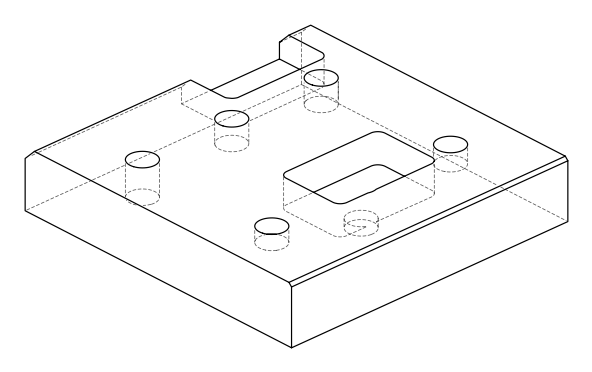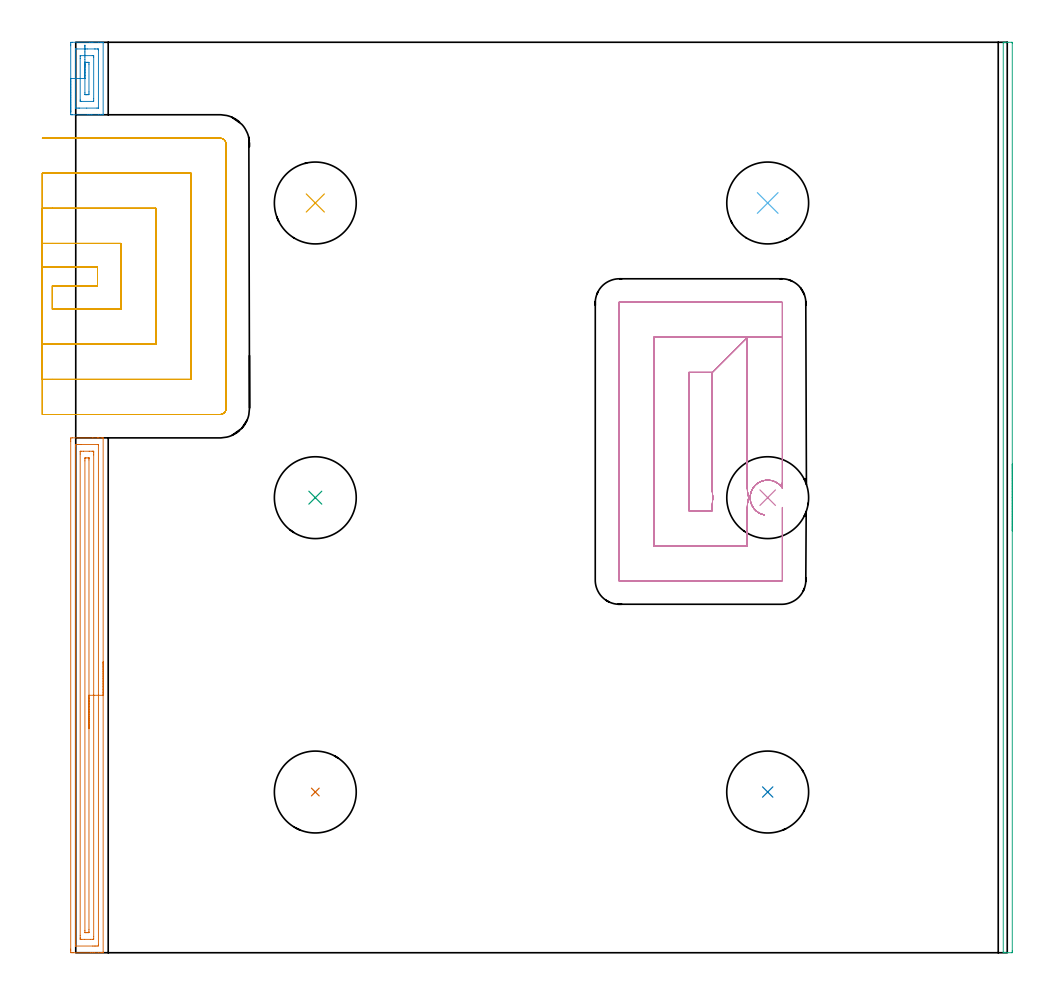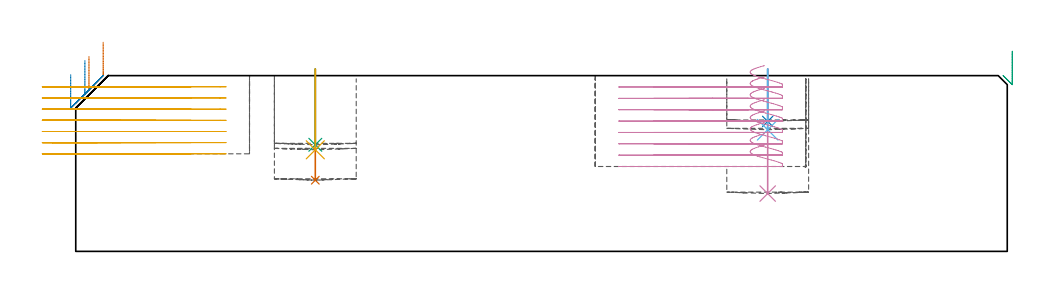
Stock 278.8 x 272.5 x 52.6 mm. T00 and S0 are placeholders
(PLAN: 11 operations, 2 tool changes, 31.6 min)
(1 INDEXABLE_INSERT_DRILL_BLIND_HOLE_FROM_SOLID | STEP1POCKET | NXT0302_020 | 0.13 min | 14611 mm3)
(2 INDEXABLE_INSERT_DRILL_BLIND_HOLE_FROM_SOLID_1 | STEP1POCKET_1 | NXT0302_020 | 0.06 min | 6320 mm3)
(3 INDEXABLE_INSERT_DRILL_BLIND_HOLE_FROM_SOLID_2 | STEP1POCKET_2 | NXT0302_020 | 0.09 min | 9618 mm3)
(4 INDEXABLE_INSERT_DRILL_BLIND_HOLE_FROM_SOLID_3 | STEP1POCKET_3 | NXT0302_020 | 0.15 min | 16497 mm3)
(5 INDEXABLE_INSERT_DRILL_BLIND_HOLE_FROM_SOLID_4 | STEP1POCKET_4 | NXT0302_020 | 0.1 min | 10323 mm3)
(6 INDEXABLE_INSERT_DRILL_BLIND_HOLE_FROM_SOLID_5 | STEP1POCKET_5 | NXT0302_020 | 0.07 min | 7496 mm3)
(7 AREA_MILL | FG_CHAMFER_SURFACE | UGT0205_001 | 5.13 min | 7518 mm3)
(8 AREA_MILL_1 | FG_CHAMFER_SURFACE_1 | UGT0205_001 | 0.9 min | 1294 mm3)
(9 AREA_MILL_2 | FG_CHAMFER_SURFACE_2 | UGT0205_001 | 2.34 min | 995 mm3)
(10 MILL_RECTANGULAR_POCKET | POCKET_RECTANGULAR_STRAIGHT | UGT0201_132 | Follow Part, ap 3.5, ae 75% | 10.19 min | 153035 mm3)
(11 MILL_SLOT | SLOT_PARTIAL_RECTANGULAR | UGT0201_132 | Follow Part, ap 3.5, ae 75% | 12.46 min | 116357 mm3)
(TOOL NXT0302_020 | Index. Insert Drill 24.5mm [880-D2450L25-03] | D24.5 PA176 FL74 Z2)
(TOOL UGT0205_001 | Chamfer Mill 20 x 3 x 45 deg. | D20 FL50 Z2)
(TOOL UGT0201_132 | Carbide End Mill 14.0 | D14 FL30 Z4)
(OP 1 INDEXABLE_INSERT_DRILL_BLIND_HOLE_FROM_SOLID)
G17 G21 G94 G90
T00 M6
G54
G17 G0 G90 X71.7 Y48.1 S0 M3
G43 Z62.6 H1
G94 G81 G98 Z21.3 F250. R54.6
G80
M5
M2
(OP 2 INDEXABLE_INSERT_DRILL_BLIND_HOLE_FROM_SOLID_1)
G17 G21 G94 G90
T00 M6
G54
G17 G0 G90 X207.1 Y48.1 S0 M3
G43 Z62.6 H1
G94 G81 G98 Z38.9 F250. R54.6
G80
M5
M2
(OP 3 INDEXABLE_INSERT_DRILL_BLIND_HOLE_FROM_SOLID_2)
G17 G21 G94 G90
T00 M6
G54
G17 G0 G90 X71.7 Y136.2 S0 M3
G43 Z62.6 H1
G94 G81 G98 Z31.9 F250. R54.6
G80
M5
M2
(OP 4 INDEXABLE_INSERT_DRILL_BLIND_HOLE_FROM_SOLID_3)
G17 G21 G94 G90
T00 M6
G54
G17 G0 G90 X207.1 Y136.2 S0 M3
G43 Z62.6 H1
G94 G81 G98 Z17.3 F250. R54.6
G80
M5
M2
(OP 5 INDEXABLE_INSERT_DRILL_BLIND_HOLE_FROM_SOLID_4)
G17 G21 G94 G90
T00 M6
G54
G17 G0 G90 X71.7 Y224.4 S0 M3
G43 Z62.6 H1
G94 G81 G98 Z30.4 F250. R54.6
G80
M5
M2
(OP 6 INDEXABLE_INSERT_DRILL_BLIND_HOLE_FROM_SOLID_5)
G17 G21 G94 G90
T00 M6
G54
G17 G0 G90 X207.1 Y224.4 S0 M3
G43 Z62.6 H1
G94 G81 G98 Z36.4 F250. R54.6
G80
M5
M2
(OP 7 AREA_MILL)
G17 G21 G94 G90
T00 M6
G54
G17 G0 G90 X8.2 Y87.05 S1061 M3
G43 Z62.6 H0
G94 G1 Y87.012 Z61.728 F250.
Y86.898 Z60.863
Y86.709 Z60.012
Y86.447 Z59.18
Y86.113 Z58.374
Y85.71 Z57.6
Y85.242 Z56.864
Y84.711 Z56.172
Y84.121 Z55.529
Y83.478 Z54.939
Y82.786 Z54.408
Y82.05 Z53.94
Y81.276 Z53.537
Y80.47 Z53.203
Y79.638 Z52.941
Y78.787 Z52.752
Y77.922 Z52.638
Y77.05 Z52.6
Y0.178
X8.198 Y0.006 Z52.589
Y0.005
X7.845 Y0. Z52.245
X7.576 Z51.976
X6.874 Z51.269
X5.642 Z50.039
X5.112 Z49.507
X4.496 Z48.891
X-0.79 Z43.607
X-1.055 Y0.002 Z43.343
X-1.277 Y0.005 Z43.12
X-1.492 Y0.01 Z42.906
X-1.495 Y0.179 Z42.903
X-1.499 Y0.625 Z42.901
X-1.5 Y1.077 Z42.9
Y153.033
X-1.499 Y153.475 Z42.901
X-1.495 Y153.921 Z42.903
X-1.492 Y154.09 Z42.906
X-1.055 Y154.1 Z43.343
X5.112 Z49.507
X6.523 Z50.919
X6.874 Z51.269
X7.845 Z52.245
X8.198 Y154.092 Z52.589
X8.205 Y154.09 Z52.595
X8.2 Y153.927 Z52.6
Y77.05
X6.786 Z51.186
X6.785 Y2.503 Z51.185
X6.784 Y2.413 Z51.184
X6.779 Y2.021 Z51.179
X6.394 Y2.006 Z50.794
X5.993 Y2.002 Z50.393
X5.519 Y2. Z49.919
X5.112 Z49.512
X0.011 Y2.001 Z44.411
X-0.022 Y2.002 Z44.378
X-0.056 Y2.006 Z44.344
X-0.079 Y2.01 Z44.321
X-0.08 Y2.037 Z44.32
X-0.085 Y2.323 Z44.315
Y151.597
X-0.084 Y151.687 Z44.316
X-0.079 Y152.08 Z44.321
X0.306 Y152.094 Z44.706
X0.707 Y152.098 Z45.107
X1.181 Y152.1 Z45.581
X1.588 Z45.988
X6.689 Y152.099 Z51.089
X6.722 Y152.098 Z51.122
X6.756 Y152.094 Z51.156
X6.778 Y152.09 Z51.178
X6.78 Y152.063 Z51.18
X6.785 Y151.778 Z51.185
X6.786 Y77.05 Z51.186
X5.371 Z49.771
Y4.832
X5.369 Y4.201 Z49.769
X5.367 Y4.069 Z49.767
X5.364 Y4.013 Z49.764
X5.304 Y4.006 Z49.704
X5.112 Y4.003 Z49.512
X4.429 Y4. Z48.829
X2.667 Z47.067
X1.785 Z46.185
X1.588 Y4.003 Z45.988
X1.391 Y4.008 Z45.791
X1.34 Y4.01 Z45.74
X1.335 Y4.044 Z45.735
X1.332 Y4.113 Z45.732
X1.33 Y4.201 Z45.73
X1.329 Y4.464 Z45.729
X1.328 Y5.094 Z45.728
X1.329 Y149.269 Z45.729
X1.331 Y149.899 Z45.731
X1.333 Y150.031 Z45.733
X1.335 Y150.087 Z45.735
X1.396 Y150.094 Z45.796
X1.588 Y150.097 Z45.988
X2.272 Y150.1 Z46.672
X4.033 Z48.433
X4.915 Z49.315
X5.112 Y150.097 Z49.512
X5.309 Y150.092 Z49.709
X5.36 Y150.09 Z49.76
X5.365 Y150.056 Z49.765
X5.368 Y149.987 Z49.768
X5.37 Y149.899 Z49.77
X5.371 Y149.636 Z49.771
Y149.006
Y77.05
X3.957 Z48.357
X3.956 Y6.882 Z48.356
X3.953 Y6.27 Z48.353
X3.95 Y6.062 Z48.35
X3.942 Y6.01 Z48.342
X3.893 Y6.007 Z48.293
X3.785 Y6.004 Z48.185
X3.35 Y6. Z47.75
X2.914 Y6.001 Z47.314
X2.808 Y6.002 Z47.208
X2.756 Y6.006 Z47.156
X2.748 Y6.01 Z47.148
X2.746 Y6.015 Z47.146
X2.744 Y6.036 Z47.144
X2.743 Y6.139 Z47.143
Y6.605
Y147.218
X2.747 Y147.83 Z47.147
X2.75 Y148.038 Z47.15
X2.758 Y148.09 Z47.158
X2.807 Y148.093 Z47.207
X2.915 Y148.096 Z47.315
X3.35 Y148.1 Z47.75
X3.786 Y148.099 Z48.186
X3.892 Y148.098 Z48.292
X3.944 Y148.094 Z48.344
X3.951 Y148.09 Z48.351
X3.954 Y148.085 Z48.354
X3.956 Y148.064 Z48.356
X3.957 Y147.961 Z48.357
Y147.496
Y77.05
Y76.179 Z48.395
Y75.314 Z48.509
Y74.462 Z48.698
Y73.63 Z48.96
Y72.824 Z49.294
Y72.05 Z49.697
Y71.314 Z50.166
Y70.622 Z50.697
Y69.979 Z51.286
Y69.39 Z51.929
Y68.859 Z52.621
Y68.39 Z53.357
Y67.987 Z54.131
Y67.653 Z54.937
Y67.391 Z55.769
Y67.202 Z56.621
Y67.088 Z57.486
Y67.05 Z58.357
G0 Z62.6
M5
M2
(OP 8 AREA_MILL_1)
G17 G21 G94 G90
T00 M6
G54
G17 G0 G90 X-1.5 Y251.65 S1061 M3
G43 Z62.6 H0
Z52.9
G94 G1 Y251.688 Z52.028 F250.
Y251.802 Z51.163
Y251.991 Z50.312
Y252.253 Z49.48
Y252.587 Z48.674
Y252.99 Z47.9
Y253.458 Z47.164
Y253.99 Z46.472
Y254.579 Z45.829
Y255.222 Z45.24
Y255.914 Z44.708
Y256.65 Z44.24
Y257.424 Z43.837
Y258.23 Z43.503
Y259.062 Z43.241
Y259.913 Z43.052
Y260.778 Z42.938
Y261.65 Z42.9
Y271.463
X-1.499 Y271.905 Z42.901
X-1.495 Y272.35 Z42.903
X-1.491 Y272.491 Z42.906
X-1.055 Y272.5 Z43.342
X4.231 Z48.626
X4.817 Z49.214
X5.112 Z49.509
X6.874 Z51.269
X7.464 Z51.863
X7.755 Z52.154
X7.903 Y272.499 Z52.302
X8.194 Y272.49 Z52.593
X8.2 Y272.351 Z52.6
Y250.949
X8.194 Y250.81 Z52.593
X7.902 Y250.8 Z52.301
X7.464 Z51.863
X6.874 Z51.269
X4.817 Z49.214
X4.231 Z48.626
X3.643 Z48.038
X-1.055 Y250.801 Z43.342
X-1.277 Y250.804 Z43.12
X-1.492 Y250.809 Z42.906
X-1.495 Y250.95 Z42.903
X-1.499 Y251.395 Z42.901
X-1.5 Y251.846 Z42.9
Y261.65
X-0.086 Z44.314
X-0.085 Y270.322 Z44.315
X-0.084 Y270.422 Z44.316
X-0.081 Y270.471 Z44.319
X-0.08 Y270.488 Z44.32
X-0.041 Y270.49 Z44.359
X0.335 Y270.498 Z44.735
X3.416 Y270.5 Z47.816
X5.619 Z50.019
X5.993 Y270.499 Z50.393
X6.503 Y270.497 Z50.903
X6.693 Y270.49 Z51.093
X6.779 Y270.477 Z51.179
X6.784 Y270.212 Z51.184
X6.785 Y270.121 Z51.185
Y252.978
X6.784 Y252.878 Z51.184
X6.781 Y252.829 Z51.181
X6.78 Y252.812 Z51.18
X6.741 Y252.81 Z51.141
X6.365 Y252.802 Z50.765
X3.284 Y252.8 Z47.684
X1.081 Z45.481
X0.707 Y252.801 Z45.107
X0.197 Y252.803 Z44.597
X0.007 Y252.81 Z44.407
X-0.079 Y252.823 Z44.321
X-0.084 Y253.088 Z44.316
X-0.085 Y253.179 Z44.315
X-0.086 Y261.65 Z44.314
X1.328 Z45.728
X1.329 Y267.708 Z45.729
X1.333 Y268.338 Z45.733
X1.335 Y268.468 Z45.735
X1.338 Y268.49 Z45.738
X1.375 Y268.494 Z45.775
X1.429 Y268.499 Z45.829
X4.952 Z49.352
X5.112 Y268.497 Z49.512
X5.272 Y268.491 Z49.672
X5.365 Y268.486 Z49.765
X5.368 Y268.425 Z49.768
X5.369 Y268.338 Z49.769
X5.371 Y268.076 Z49.771
Y255.592
X5.367 Y254.962 Z49.767
X5.365 Y254.832 Z49.765
X5.362 Y254.81 Z49.762
X5.325 Y254.806 Z49.725
X5.271 Y254.801 Z49.671
X1.748 Z46.148
X1.588 Y254.803 Z45.988
X1.428 Y254.809 Z45.828
X1.335 Y254.814 Z45.735
X1.332 Y254.875 Z45.732
X1.331 Y254.962 Z45.731
X1.329 Y255.224 Z45.729
X1.328 Y261.65 Z45.728
X2.743 Z47.143
Y265.386
Y265.663
X2.746 Y266.274 Z47.146
X2.75 Y266.473 Z47.15
X2.937 Y266.49 Z47.337
X3.35 Y266.499 Z47.75
X3.404 Y266.5 Z47.804
X3.773 Y266.495 Z48.173
X3.95 Y266.49 Z48.35
X3.953 Y266.388 Z48.353
X3.957 Y265.94 Z48.357
Y257.637
X3.954 Y257.026 Z48.354
X3.95 Y256.827 Z48.35
X3.763 Y256.81 Z48.163
X3.35 Y256.801 Z47.75
X3.296 Y256.8 Z47.696
X2.927 Y256.805 Z47.327
X2.75 Y256.81 Z47.15
X2.747 Y256.912 Z47.147
X2.743 Y257.36 Z47.143
Y261.65
Y262.522 Z47.181
Y263.386 Z47.295
Y264.238 Z47.483
Y265.07 Z47.746
Y265.876 Z48.08
Y266.65 Z48.482
Y267.386 Z48.951
Y268.078 Z49.482
Y268.721 Z50.072
Y269.31 Z50.715
Y269.841 Z51.407
Y270.31 Z52.143
Y270.713 Z52.917
Y271.047 Z53.723
Y271.309 Z54.555
Y271.498 Z55.406
Y271.612 Z56.271
Y271.65 Z57.143
G0 Z62.6
M5
M2
(OP 9 AREA_MILL_2)
G17 G21 G94 G90
T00 M6
G54
G17 G0 G90 X280.3 Y146.25 S1061 M3
G43 Z62.6 H0
Z59.9
G94 G1 Y146.212 Z59.028 F250.
Y146.098 Z58.164
Y145.909 Z57.312
Y145.647 Z56.48
Y145.313 Z55.674
Y144.91 Z54.9
Y144.441 Z54.164
Y143.91 Z53.472
Y143.321 Z52.829
Y142.678 Z52.24
Y141.986 Z51.708
Y141.25 Z51.24
Y140.476 Z50.837
Y139.67 Z50.503
Y138.838 Z50.241
Y137.986 Z50.052
Y137.122 Z49.938
Y136.25 Z49.9
Y0.605
X280.298 Y0.394 Z49.902
X280.291 Y0.002 Z49.905
X280.146 Y0. Z50.051
X278.95 Z51.245
X278.326 Z51.874
X277.932 Z52.267
X277.609 Z52.581
X277.602 Y0.007 Z52.588
X277.6 Y0.159 Z52.6
Y272.341
X277.602 Y272.492 Z52.588
X277.609 Y272.494 Z52.582
X277.931 Y272.5 Z52.268
X278.323 Z51.876
X278.95 Z51.245
X280.146 Z50.051
X280.291 Y272.498 Z49.905
X280.3 Y272.105 Z49.9
Y136.25
Y135.378 Z49.938
Y134.513 Z50.052
Y133.662 Z50.241
Y132.83 Z50.503
Y132.024 Z50.837
Y131.25 Z51.24
Y130.514 Z51.708
Y129.822 Z52.24
Y129.179 Z52.829
Y128.59 Z53.472
Y128.058 Z54.164
Y127.59 Z54.9
Y127.187 Z55.674
Y126.853 Z56.48
Y126.591 Z57.312
Y126.402 Z58.164
Y126.288 Z59.028
Y126.25 Z59.9
G0 Z62.6
M5
M2
(OP 10 MILL_RECTANGULAR_POCKET)
G17 G21 G94 G90
T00 M6
G54
G17 G0 G90 X206.16 Y131.047 S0 M3
G43 Z62.6 H0
Z55.6
G94 G1 X205.785 Y131.113 Z55.498 F250.
X204.987 Y131.389 Z55.272
X204.243 Y131.789 Z55.045
X203.572 Y132.303 Z54.819
X202.993 Y132.918 Z54.592
X202.589 Y133.498 Z54.403
X202.439 Y133.786 Z54.316
X202.292 Y134.095 Z54.224
X202.163 Y134.393 Z54.137
X201.941 Y135.208 Z53.911
X201.85 Y136.047 Z53.685
X201.895 Y136.89 Z53.459
X202.073 Y137.714 Z53.233
X202.381 Y138.5 Z53.006
X202.809 Y139.228 Z52.78
X203.348 Y139.877 Z52.554
X203.983 Y140.433 Z52.328
X204.256 Y140.61 Z52.241
X204.46 Y140.742 Z52.176
X205.04 Y141.038 Z52.001
X205.346 Y141.146 Z51.914
X205.652 Y141.254 Z51.827
X206.538 Y141.426 Z51.586
X207.44 Y141.444 Z51.344
X208.332 Y141.308 Z51.102
X209.187 Y141.021 Z50.86
X209.982 Y140.593 Z50.619
X210.691 Y140.036 Z50.377
X211.295 Y139.366 Z50.135
X211.475 Y139.096 Z50.048
X211.5 Y139.112 Z50.04
Y140.68 Z49.62
Y139.112 Z49.2
Y184.2 F500.
X201.
X190.5 Y173.7
X183.5
Y132.3
X190.5
Y133.298
G2 X190.702 Y136.205 R21.
X190.5 Y139.112 R21.
G1 Y173.7
X201. Y184.2
X173.
Y121.8
X201.
Y133.298
G2 X201.411 Y136.205 R10.5
X201. Y139.112 R10.5
G1 Y184.2
X211.5
Y194.5
G3 X211.3 Y194.7 R0.2
G1 X162.7
G3 X162.5 Y194.5 R0.2
G1 Y111.5
G3 X162.7 Y111.3 R0.2
G1 X211.3
G3 X211.5 Y111.5 R0.2
G1 Y133.298
G0 X206.125 Y131.049 Z52.2
G1 X205.971 Y131.069 Z52.158 F250.
X205.153 Y131.32 Z51.929
X204.387 Y131.699 Z51.7
X204.12 Y131.883 Z51.613
X203.853 Y132.067 Z51.526
X203.334 Y132.532 Z51.339
X202.882 Y133.062 Z51.153
X202.704 Y133.333 Z51.066
X202.553 Y133.566 Z50.991
X202.426 Y133.813 Z50.917
X202.292 Y134.095 Z50.833
X202.163 Y134.393 Z50.746
X201.944 Y135.188 Z50.525
X201.852 Y136.007 Z50.305
X201.888 Y136.831 Z50.084
X202.051 Y137.639 Z49.863
X202.339 Y138.412 Z49.642
X202.743 Y139.13 Z49.421
X203.253 Y139.777 Z49.2
X203.488 Y140.002 Z49.113
X203.723 Y140.225 Z49.026
X204.379 Y140.695 Z48.81
X205.099 Y141.059 Z48.594
X205.866 Y141.309 Z48.378
X206.663 Y141.438 Z48.161
X206.987 Y141.446 Z48.075
X207.311 Y141.453 Z47.988
X208.154 Y141.35 Z47.76
X208.467 Y141.265 Z47.673
X208.78 Y141.18 Z47.586
X209.505 Y140.871 Z47.375
X210.176 Y140.457 Z47.164
X210.777 Y139.948 Z46.953
X211.296 Y139.355 Z46.742
X211.475 Y139.084 Z46.655
X211.5 Y139.1 Z46.647
Y140.68 Z46.223
Y139.1 Z45.8
Y184.2 F500.
X201.
X190.5 Y173.7
X183.5
Y132.3
X190.5
Y133.288
G2 X190.702 Y136.194 R21.
X190.5 Y139.1 R21.
G1 Y173.7
X201. Y184.2
X173.
Y121.8
X201.
Y133.288
G2 X201.41 Y136.194 R10.5
X201. Y139.1 R10.5
G1 Y184.2
X211.5
Y194.5
G3 X211.3 Y194.7 R0.2
G1 X162.7
G3 X162.5 Y194.5 R0.2
G1 Y111.5
G3 X162.7 Y111.3 R0.2
G1 X211.3
G3 X211.5 Y111.5 R0.2
G1 Y133.288
G0 X206.127 Y131.047 Z48.8
G1 X205.999 Y131.064 Z48.766 F250.
X205.249 Y131.284 Z48.556
X204.539 Y131.613 Z48.346
X203.885 Y132.044 Z48.137
X203.303 Y132.566 Z47.927
X202.804 Y133.169 Z47.717
X202.633 Y133.445 Z47.63
X202.522 Y133.625 Z47.574
X202.163 Y134.393 Z47.346
X201.944 Y135.192 Z47.125
X201.852 Y136.014 Z46.903
X201.889 Y136.841 Z46.681
X202.055 Y137.652 Z46.459
X202.346 Y138.427 Z46.237
X202.754 Y139.147 Z46.016
X203.269 Y139.794 Z45.794
X203.505 Y140.018 Z45.707
X203.741 Y140.24 Z45.62
X204.393 Y140.704 Z45.406
X205.109 Y141.063 Z45.191
X205.87 Y141.31 Z44.977
X206.66 Y141.438 Z44.762
X206.984 Y141.446 Z44.675
X207.308 Y141.453 Z44.588
X208.155 Y141.349 Z44.36
X208.468 Y141.265 Z44.273
X208.781 Y141.179 Z44.186
X209.506 Y140.87 Z43.975
X210.176 Y140.456 Z43.764
X210.777 Y139.947 Z43.553
X211.296 Y139.355 Z43.342
X211.475 Y139.084 Z43.255
X211.5 Y139.1 Z43.247
Y140.68 Z42.823
Y139.1 Z42.4
Y184.2 F500.
X201.
X190.5 Y173.7
X183.5
Y132.3
X190.5
Y133.288
G2 X190.702 Y136.194 R21.
X190.5 Y139.1 R21.
G1 Y173.7
X201. Y184.2
X173.
Y121.8
X201.
Y133.288
G2 X201.41 Y136.194 R10.5
X201. Y139.1 R10.5
G1 Y184.2
X211.5
Y194.5
G3 X211.3 Y194.7 R0.2
G1 X162.7
G3 X162.5 Y194.5 R0.2
G1 Y111.5
G3 X162.7 Y111.3 R0.2
G1 X211.3
G3 X211.5 Y111.5 R0.2
G1 Y133.288
G0 X206.162 Y131.048 Z45.4
G1 X205.853 Y131.098 Z45.316 F250.
X205.064 Y131.358 Z45.093
X204.325 Y131.739 Z44.871
X203.656 Y132.231 Z44.648
X203.072 Y132.822 Z44.426
X202.589 Y133.498 Z44.203
X202.439 Y133.786 Z44.116
X202.292 Y134.095 Z44.024
X202.163 Y134.393 Z43.937
X201.938 Y135.22 Z43.708
X201.85 Y136.072 Z43.478
X201.901 Y136.927 Z43.249
X202.088 Y137.763 Z43.019
X202.409 Y138.557 Z42.789
X202.853 Y139.289 Z42.56
X203.41 Y139.94 Z42.33
X204.065 Y140.492 Z42.101
X204.709 Y140.884 Z41.899
X205.052 Y141.043 Z41.798
X205.358 Y141.15 Z41.711
X205.664 Y141.258 Z41.624
X206.478 Y141.42 Z41.401
X207.308 Y141.453 Z41.179
X208.133 Y141.354 Z40.956
X208.931 Y141.127 Z40.734
X209.684 Y140.777 Z40.511
X210.373 Y140.313 Z40.289
X210.614 Y140.096 Z40.202
X210.855 Y139.879 Z40.115
X211.125 Y139.582 Z40.008
X211.475 Y139.097 Z39.847
X211.5 Y139.114 Z39.839
Y140.68 Z39.42
Y139.114 Z39.
Y184.2 F500.
X201.
X190.5 Y173.7
X183.5
Y132.3
X190.5
Y133.285
G2 X190.703 Y136.2 R21.
X190.5 Y139.114 R21.
G1 Y173.7
X201. Y184.2
X173.
Y121.8
X201.
Y133.285
G2 X201.413 Y136.2 R10.5
X201. Y139.114 R10.5
G1 Y184.2
X211.5
Y194.5
G3 X211.3 Y194.7 R0.2
G1 X162.7
G3 X162.5 Y194.5 R0.2
G1 Y111.5
G3 X162.7 Y111.3 R0.2
G1 X211.3
G3 X211.5 Y111.5 R0.2
G1 Y133.285
G0 X206.163 Y131.045 Z42.
G1 X205.848 Y131.097 Z41.914 F250.
X205.06 Y131.357 Z41.692
X204.322 Y131.738 Z41.469
X203.654 Y132.231 Z41.247
X203.071 Y132.822 Z41.025
X202.589 Y133.498 Z40.802
X202.439 Y133.786 Z40.715
X202.278 Y134.127 Z40.614
X202.151 Y134.426 Z40.527
X201.931 Y135.26 Z40.296
X201.849 Y136.118 Z40.065
X201.908 Y136.978 Z39.834
X202.105 Y137.818 Z39.603
X202.437 Y138.614 Z39.372
X202.894 Y139.345 Z39.141
X203.464 Y139.993 Z38.91
X204.131 Y140.539 Z38.679
X204.433 Y140.721 Z38.584
X204.712 Y140.885 Z38.497
X205.551 Y141.224 Z38.255
X206.436 Y141.414 Z38.012
X207.34 Y141.45 Z37.77
X208.238 Y141.331 Z37.527
X209.101 Y141.06 Z37.285
X209.905 Y140.645 Z37.042
X210.626 Y140.098 Z36.8
X211.243 Y139.436 Z36.557
X211.475 Y139.097 Z36.447
X211.5 Y139.114 Z36.439
Y140.68 Z36.02
Y139.114 Z35.6
Y184.2 F500.
X201.
X190.5 Y173.7
X183.5
Y132.3
X190.5
Y133.298
G2 X190.702 Y136.206 R21.
X190.5 Y139.114 R21.
G1 Y173.7
X201. Y184.2
X173.
Y121.8
X201.
Y133.298
G2 X201.411 Y136.206 R10.5
X201. Y139.114 R10.5
G1 Y184.2
X211.5
Y194.5
G3 X211.3 Y194.7 R0.2
G1 X162.7
G3 X162.5 Y194.5 R0.2
G1 Y111.5
G3 X162.7 Y111.3 R0.2
G1 X211.3
G3 X211.5 Y111.5 R0.2
G1 Y133.298
G0 X206.166 Y131.048 Z38.6
G1 X205.85 Y131.1 Z38.514 F250.
X205.062 Y131.36 Z38.292
X204.324 Y131.741 Z38.069
X203.655 Y132.232 Z37.847
X203.072 Y132.823 Z37.624
X202.589 Y133.498 Z37.402
X202.439 Y133.786 Z37.315
X202.28 Y134.123 Z37.215
X202.153 Y134.422 Z37.128
X201.932 Y135.255 Z36.897
X201.849 Y136.113 Z36.666
X201.907 Y136.973 Z36.435
X202.104 Y137.812 Z36.204
X202.435 Y138.608 Z35.973
X202.89 Y139.34 Z35.742
X203.459 Y139.987 Z35.512
X204.125 Y140.534 Z35.281
X204.433 Y140.721 Z35.184
X204.712 Y140.885 Z35.097
X205.553 Y141.225 Z34.854
X206.439 Y141.415 Z34.611
X207.345 Y141.45 Z34.368
X208.244 Y141.33 Z34.126
X209.108 Y141.057 Z33.883
X209.913 Y140.64 Z33.64
X210.634 Y140.09 Z33.397
X211.251 Y139.426 Z33.154
X211.475 Y139.097 Z33.047
X211.5 Y139.114 Z33.039
Y140.68 Z32.62
Y139.114 Z32.2
Y184.2 F500.
X201.
X190.5 Y173.7
X183.5
Y132.3
X190.5
Y133.298
G2 X190.702 Y136.206 R21.
X190.5 Y139.114 R21.
G1 Y173.7
X201. Y184.2
X173.
Y121.8
X201.
Y133.298
G2 X201.411 Y136.206 R10.5
X201. Y139.114 R10.5
G1 Y184.2
X211.5
Y194.5
G3 X211.3 Y194.7 R0.2
G1 X162.7
G3 X162.5 Y194.5 R0.2
G1 Y111.5
G3 X162.7 Y111.3 R0.2
G1 X211.3
G3 X211.5 Y111.5 R0.2
G1 Y133.298
G0 X206.163 Y131.049 Z35.2
G1 X205.853 Y131.099 Z35.116 F250.
X205.064 Y131.359 Z34.893
X204.326 Y131.739 Z34.671
X203.657 Y132.231 Z34.448
X203.073 Y132.823 Z34.225
X202.589 Y133.498 Z34.003
X202.439 Y133.786 Z33.916
X202.292 Y134.095 Z33.824
X202.163 Y134.393 Z33.737
X201.938 Y135.222 Z33.507
X201.85 Y136.075 Z33.277
X201.901 Y136.932 Z33.047
X202.09 Y137.769 Z32.817
X202.412 Y138.564 Z32.587
X202.859 Y139.297 Z32.357
X203.418 Y139.948 Z32.127
X204.075 Y140.5 Z31.897
X204.71 Y140.884 Z31.699
X205.023 Y141.031 Z31.606
X205.329 Y141.14 Z31.519
X205.634 Y141.249 Z31.432
X206.425 Y141.414 Z31.216
X207.231 Y141.455 Z30.999
X208.034 Y141.373 Z30.783
X208.815 Y141.169 Z30.567
X209.556 Y140.847 Z30.35
X210.239 Y140.416 Z30.134
X210.848 Y139.886 Z29.918
X211.061 Y139.642 Z29.831
X211.194 Y139.488 Z29.776
X211.475 Y139.097 Z29.647
X211.5 Y139.114 Z29.639
Y140.68 Z29.22
Y139.114 Z28.8
Y184.2 F500.
X201.
X190.5 Y173.7
X183.5
Y132.3
X190.5
Y133.285
G2 X190.703 Y136.199 R21.
X190.5 Y139.114 R21.
G1 Y173.7
X201. Y184.2
X173.
Y121.8
X201.
Y133.285
G2 X201.413 Y136.199 R10.5
X201. Y139.114 R10.5
G1 Y184.2
X211.5
Y194.5
G3 X211.3 Y194.7 R0.2
G1 X162.7
G3 X162.5 Y194.5 R0.2
G1 Y111.5
G3 X162.7 Y111.3 R0.2
G1 X211.3
G3 X211.5 Y111.5 R0.2
G1 Y133.285
G0 X206.164 Y131.047 Z31.8
G1 X205.853 Y131.097 Z31.716 F250.
X205.064 Y131.357 Z31.493
X204.325 Y131.738 Z31.27
X203.656 Y132.23 Z31.048
X203.072 Y132.822 Z30.825
X202.589 Y133.498 Z30.602
X202.439 Y133.786 Z30.515
X202.295 Y134.089 Z30.425
X202.165 Y134.387 Z30.338
X201.94 Y135.214 Z30.109
X201.85 Y136.067 Z29.879
X201.9 Y136.922 Z29.649
X202.087 Y137.759 Z29.42
X202.407 Y138.554 Z29.19
X202.852 Y139.287 Z28.96
X203.409 Y139.938 Z28.731
X204.063 Y140.491 Z28.501
X204.79 Y140.924 Z28.274
X205.593 Y141.237 Z28.044
X206.436 Y141.415 Z27.813
X207.297 Y141.453 Z27.582
X208.152 Y141.35 Z27.351
X208.979 Y141.109 Z27.12
X209.756 Y140.736 Z26.889
X210.462 Y140.241 Z26.658
X211.077 Y139.638 Z26.427
X211.475 Y139.097 Z26.247
X211.5 Y139.114 Z26.239
Y140.68 Z25.82
Y139.114 Z25.4
Y184.2 F500.
X201.
X190.5 Y173.7
X183.5
Y132.3
X190.5
Y133.285
G2 X190.703 Y136.199 R21.
X190.5 Y139.114 R21.
G1 Y173.7
X201. Y184.2
X173.
Y121.8
X201.
Y133.285
G2 X201.413 Y136.199 R10.5
X201. Y139.114 R10.5
G1 Y184.2
X211.5
Y194.5
G3 X211.3 Y194.7 R0.2
G1 X162.7
G3 X162.5 Y194.5 R0.2
G1 Y111.5
G3 X162.7 Y111.3 R0.2
G1 X211.3
G3 X211.5 Y111.5 R0.2
G1 Y133.285
G0 Z62.6
M5
M2
(OP 11 MILL_SLOT)
G17 G21 G94 G90
T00 M6
G54
G17 G0 G90 X-10. Y205.303 S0 M3
G43 Z62.6 H0
Z49.257
G94 G1 X-7. Y205.3 F250.
X-6.963 F500.
X6.5
Y199.6
X-6.964
X-7.
Y192.6
X-6.964
X13.5
Y212.3
X-6.963
X-7.
X-10. Y212.304 F250.
Y182.095
X-7. Y182.1
X-6.964 F500.
X24.
Y222.8
X-6.963
X-7.
X-10. Y222.805 F250.
Y171.59
X-7. Y171.6
X-6.964 F500.
X34.5
Y233.3
X-6.963
X-7.
X-10. Y233.311 F250.
X-9.964 Y161.1
X-6.964
X43.2 F500.
G3 X45. Y162.9 R1.8
G1 Y242.
G3 X43.2 Y243.8 R1.8
G1 X-6.963
X-9.963 F250.
G0 X-10. Y205.3 Z45.914
G1 X-7.
X6.5 F500.
Y199.6
X-7.
Y192.6
X13.5
Y212.3
X-7.
X-10. F250.
Y182.1
X-7.
X24. F500.
Y222.8
X-7.
X-10. F250.
Y171.6
X-7.
X34.5 F500.
Y233.3
X-7.
X-10. F250.
Y161.1
X-7.
X43.2 F500.
G3 X45. Y162.9 R1.8
G1 Y242.
G3 X43.2 Y243.8 R1.8
G1 X-7.
X-10. F250.
G0 Y205.3 Z42.571
G1 X-7.
X6.5 F500.
Y199.6
X-7.
Y192.6
X13.5
Y212.3
X-7.
X-10. F250.
Y182.1
X-7.
X24. F500.
Y222.8
X-7.
X-10. F250.
Y171.6
X-7.
X34.5 F500.
Y233.3
X-7.
X-10. F250.
Y161.1
X-7.
X43.2 F500.
G3 X45. Y162.9 R1.8
G1 Y242.
G3 X43.2 Y243.8 R1.8
G1 X-7.
X-10. F250.
G0 Y205.3 Z39.229
G1 X-7.
X6.5 F500.
Y199.6
X-7.
Y192.6
X13.5
Y212.3
X-7.
X-10. F250.
Y182.1
X-7.
X24. F500.
Y222.8
X-7.
X-10. F250.
Y171.6
X-7.
X34.5 F500.
Y233.3
X-7.
X-10. F250.
Y161.1
X-7.
X43.2 F500.
G3 X45. Y162.9 R1.8
G1 Y242.
G3 X43.2 Y243.8 R1.8
G1 X-7.
X-10. F250.
G0 Y205.3 Z35.886
G1 X-7.
X6.5 F500.
Y199.6
X-7.
Y192.6
X13.5
Y212.3
X-7.
X-10. F250.
Y182.1
X-7.
X24. F500.
Y222.8
X-7.
X-10. F250.
Y171.6
X-7.
X34.5 F500.
Y233.3
X-7.
X-10. F250.
Y161.1
X-7.
X43.2 F500.
G3 X45. Y162.9 R1.8
G1 Y242.
G3 X43.2 Y243.8 R1.8
G1 X-7.
X-10. F250.
G0 Y205.3 Z32.543
G1 X-7.
X6.5 F500.
Y199.6
X-7.
Y192.6
X13.5
Y212.3
X-7.
X-10. F250.
Y182.1
X-7.
X24. F500.
Y222.8
X-7.
X-10. F250.
Y171.6
X-7.
X34.5 F500.
Y233.3
X-7.
X-10. F250.
Y161.1
X-7.
X43.2 F500.
G3 X45. Y162.9 R1.8
G1 Y242.
G3 X43.2 Y243.8 R1.8
G1 X-7.
X-10. F250.
G0 Y205.3 Z29.2
G1 X-7.
X6.5 F500.
Y199.6
X-7.
Y192.6
X13.5
Y212.3
X-7.
X-10. F250.
Y182.1
X-7.
X24. F500.
Y222.8
X-7.
X-10. F250.
Y171.6
X-7.
X34.5 F500.
Y233.3
X-7.
X-10. F250.
Y161.1
X-7.
X43.2 F500.
G3 X45. Y162.9 R1.8
G1 Y242.
G3 X43.2 Y243.8 R1.8
G1 X-7.
X-10. F250.
G0 Z62.6
M5
M2
